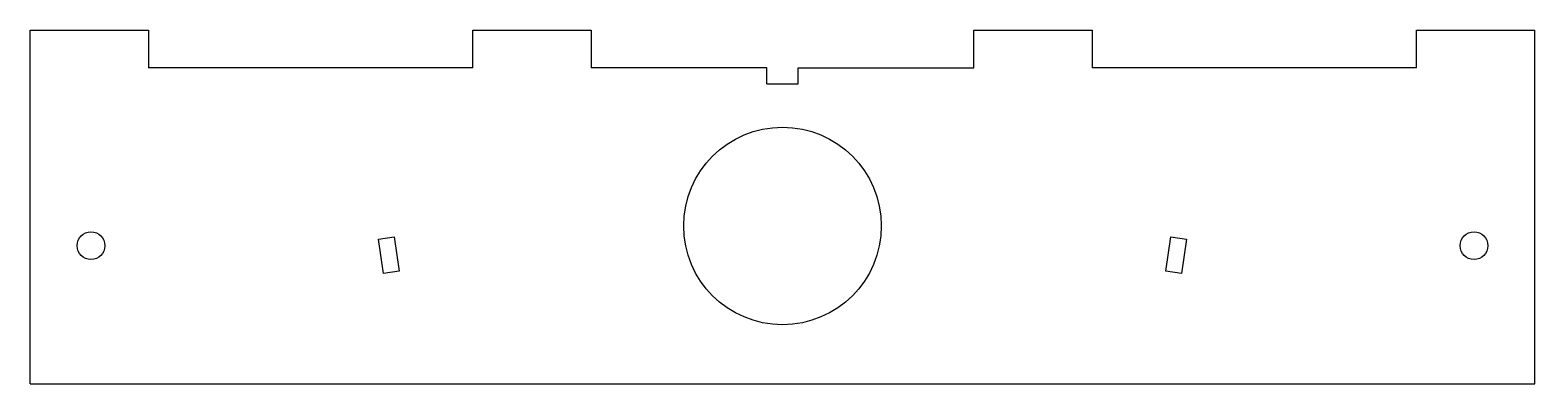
# Model space of a CAD drawing. Header units: millimetres. Extents: x -95 to 95, y 230 to 275.
import ezdxf

# ---------------------------------------------------------------- set-up
doc = ezdxf.new("R2010")
doc.units = ezdxf.units.MM
doc.layers.get('0').update_dxf_attribs({"linetype": 'CONTINUOUS'})

msp = doc.modelspace()

# ---------------------------------------------------------------- linework, layer by layer
for p, q in [((-95.2, 270), (-95.2, 274.8)), ((-95.2, 274.8), (-80.2, 274.8)), ((-80.2, 274.8), (-80.2, 270)), ((-39.2, 270), (-39.2, 274.8)), ((-39.2, 274.8), (-24.2, 274.8)), ((-24.2, 274.8), (-24.2, 270)), ((24.2, 270), (24.2, 274.8)), ((24.2, 274.8), (39.2, 274.8)), ((39.2, 274.8), (39.2, 270)), ((80.2, 270), (80.2, 274.8)), ((80.2, 274.8), (95.2, 274.8)), ((95.2, 230), (95.2, 274.8)), ((-95.2, 230), (-95.2, 270)), ((-39.2, 270), (-80.2, 270)), ((-2, 270), (-24.2, 270)), ((-2, 268), (-2, 270)), ((2, 268), (2, 270)), ((2, 270), (24.2, 270)), ((80.2, 270), (39.2, 270)), ((-2, 268), (2, 268)), ((-95.2, 230), (95.2, 230))]:
    msp.add_line(p, q)
for points in [[(-50.48, 243.97), (-51.13, 248.33), (-49.15, 248.62), (-48.5, 244.27)], [(51.13, 248.33), (50.48, 243.97), (48.5, 244.27), (49.15, 248.62)]]:
    msp.add_lwpolyline(points, close=True)
for centre, radius in [((0, 250), 12.5), ((-87.5, 247.5), 1.75), ((87.5, 247.5), 1.75)]:
    msp.add_circle(centre, radius)

doc.saveas('drawing.dxf')
